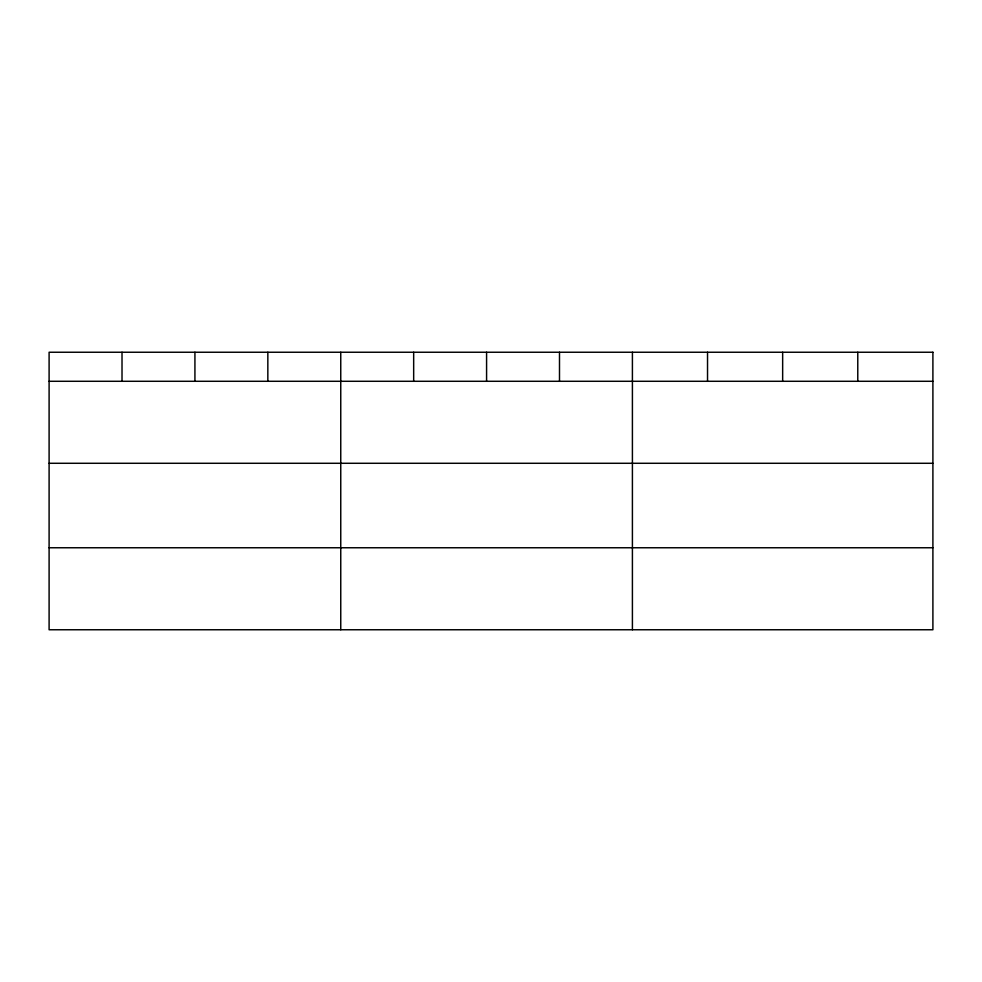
<?xml version="1.0" encoding="UTF-8"?>
<svg xmlns="http://www.w3.org/2000/svg" width="982" height="982" viewBox="0 0 982 982"><rect width="100%" height="100%" fill="white"/><g stroke="black" fill="none" stroke-linecap="round" stroke-linejoin="round"><path stroke-width="1.47" d="M49.1 381.286L932.9 381.286M49.1 463.283L932.9 463.283M49.1 547.76L932.9 547.76M857.777 352.243L857.777 381.286M782.654 352.243L782.654 381.286M707.531 352.243L707.531 381.286M632.408 352.243L632.408 629.757M559.495 352.243L559.495 381.286M486.581 352.243L486.581 381.286M413.668 352.243L413.668 381.286M340.754 352.243L340.754 629.757M267.841 352.243L267.841 381.286M194.927 352.243L194.927 381.286M122.014 352.243L122.014 381.286M932.9 352.243L49.1 352.243L49.1 629.757L932.9 629.757L932.9 352.243"/></g></svg>
